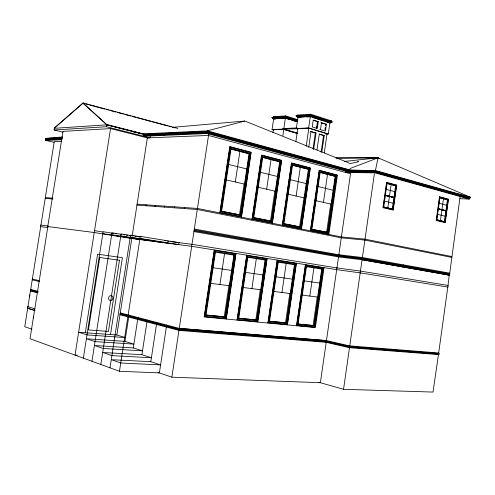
<?xml version="1.0" encoding="UTF-8"?>
<svg xmlns="http://www.w3.org/2000/svg" width="495" height="495" viewBox="0 0 495 495"><rect width="100%" height="100%" fill="white"/><g stroke="black" fill="none" stroke-linecap="round" stroke-linejoin="round"><path stroke-width="0.74" d="M460.065 196.948L449.732 273.16M447.697 274.96L449.615 275.208L449.707 274.539L362.185 258.996M459.973 198.699L469.248 199.07L469.322 198.538L375.031 172.235M375.111 171.586L469.743 198.062L469.668 198.594L375.204 172.235L350.912 171.932L350.998 171.35M470.213 197.573L470.139 198.111L375.371 171.592L350.825 171.307L350.906 170.726L375.457 170.992L470.213 197.573L468.678 197.517M440.414 220.702L441.917 209.929L442.369 209.954M443.477 198.743L441.948 209.719L442.4 209.738M444.832 221.692L436.856 219.761L439.937 197.684L447.876 199.832L444.832 221.692L444.38 221.661L445.877 210.944L438.582 209.082M438.403 208.717L446.354 210.752L445.902 210.728L447.424 199.813L439.486 197.666M383.712 206.904L387.059 183.41L396.056 185.842L392.752 209.088L383.26 206.879L392.752 209.088M387.808 207.98L389.435 196.521L389.887 196.54M391.124 184.616L389.466 196.292L389.918 196.311M392.3 209.063L393.921 197.666L384.9 195.364L394.373 197.684L393.921 197.666M385.388 195.148L394.404 197.456L393.952 197.437L395.598 185.823L386.601 183.397M438.446 354.587L433.02 392.071L343.549 389.305L374.362 173.85M469.248 199.07L375.043 172.86L375.13 172.26M375.204 172.235L375.457 170.992M324.275 152.862L327.059 133.768L308.855 128.193L297.743 128.688L295.843 141.601M326.836 134.015L328.296 133.959L330.004 122.253L326.372 121.096M329.095 122.921L330.635 122.84L330.784 121.857M329.113 122.556L331.421 122.438L331.638 120.959L310.631 114.209L296.858 115.063L296.641 116.554L298.083 117.006M332.38 122.03L330.177 122.092L332.38 122.03L310.668 115.019L296.01 115.917L310.668 115.019M309.821 296.078L313.929 267.844M323.452 202.35L327.517 174.382M313.941 325.636L313.106 325.456L317.233 297.012L317.648 297.087L321.713 269.082L322.134 269.138L313.941 325.636L298.058 324.083L306.436 266.644L306.015 266.582L322.134 269.138M326.62 232.285L330.703 204.107L331.13 204.126L335.152 176.381L335.579 176.393L327.461 232.365L311.782 229.321M324.039 267.64L315.358 327.572L204.144 316.918L214.224 249.944M328.847 234.451L337.454 175.069L319.176 170.237L310.346 230.788M346.011 170.744L345.757 172.47L375.043 172.86M350.596 173.182L350.763 172.031M298.72 117.593L297.272 117.142L297.346 116.647L310.415 115.861L330.71 122.345L329.169 122.426M297.773 128.935L296.326 128.496L298.058 116.74M267.869 323.025L277.138 260.085M282.274 225.231L291.456 162.904L310.396 167.916L301.455 229.03M273.933 288.474L274.15 287.007M292.526 165.089L283.901 223.66L300.409 226.958L308.837 169.37L292.099 165.089L308.837 169.37M281.94 292.496L286.209 263.433M296.103 196.032L300.329 167.248M297.272 117.142L310.34 116.368L310.631 114.209M296.326 128.496L308.663 127.951L310.415 115.997L312.593 116.696M306.195 146.31L308.855 128.193L297.743 128.7M308.694 147.362L311.021 131.491L316.051 133.013L313.632 149.552M286.364 322.938L285.535 322.759L289.816 293.486L290.237 293.56L294.451 264.745L294.872 264.8L286.364 322.938L269.528 321.292L278.233 262.152L277.819 262.096L294.872 264.8M283.814 223.74L299.568 226.883L308.416 169.37M313.032 148.816L315.34 133.044L316.051 133.013M287.428 324.893L296.456 263.198M316.868 126.237L316.534 128.514L317.71 121.671L313.409 120.31M317.091 124.721L317.419 122.438M318.248 121.646L317.252 128.483L312.221 126.93L313.23 120.056L318.248 121.646L317.53 121.683M316.973 149.942L319.3 133.996L324.244 135.5L321.824 152.114M320.494 129.486L321.49 122.667L326.428 124.226L325.438 131.008L319.776 129.517M321.107 152.12L323.532 135.525L324.244 135.5M324.937 129.535L325.264 127.277M325.487 125.767L325.704 124.264L326.428 124.226M296.493 325.766L305.409 264.639M237.006 320.067L246.665 255.172M252.011 219.248L261.57 155.003L281.692 160.324L272.392 223.276M247.834 257.313L238.763 318.291L256.651 320.036L265.512 260.129L247.42 257.258M273.809 118.466L272.38 118.033L272.46 117.457M274.422 119.035L272.993 118.602L273.061 118.119L285.454 117.377L297.681 121.164M273.147 117.55L273.277 116.678L285.677 115.91L297.891 119.716M273.494 130.012L272.058 129.591L273.747 118.212M272.974 132.802L273.426 129.783L283.821 129.313L297.538 133.396M251.893 288.628L256.336 258.675M266.638 189.22L271.037 159.563M283.412 128.737L283.326 129.337L282.744 129.176L282.837 128.564L297.062 127.92M297.65 121.028L285.429 117.247L285.491 116.529L271.767 117.464L285.479 116.622L297.687 120.415M272.058 129.591L283.771 129.071L285.677 115.91M283.821 129.325L282.905 135.519M256.651 320.036L255.835 319.857L260.296 289.693L260.704 289.761L265.097 260.073L265.512 260.129M270.443 221.067L274.861 191.2L275.282 191.219L279.632 161.815L280.052 161.815L271.279 221.135L253.638 217.713M257.79 322.059L267.189 258.477M219.799 212.875L229.779 146.594L251.194 152.256L241.498 217.169M212.052 272.145L212.275 270.66M214.063 258.786L214.286 257.301M219.929 284.52L224.563 253.619M235.311 181.981L239.896 151.39M225.064 316.949L224.254 316.769L228.907 285.652L229.315 285.726L233.888 255.104L234.302 255.16L225.064 316.949L206.007 315.086L215.474 252.165L215.065 252.11L234.302 255.16M239.487 214.886L244.091 184.09L244.505 184.103L249.035 153.79L249.449 153.784L240.31 214.954L221.562 211.309M226.283 319.04L236.078 253.465M178.646 244.61L178.949 242.637M166.667 325.067L159.378 372.902L119.456 371.275L30.034 338.735L47.867 226.574M184.412 208.562L184.567 207.535M207.424 131.435L207.071 133.526L350.93 172.538L351.203 170.726L207.424 131.435L143.853 134.355L106.778 124.833L54.394 128.285L54.122 129.999L62.995 132.14M191.639 246.3L191.942 244.289M116.851 335.004L78.625 332.232L86.996 334.898L125.526 337.621L116.851 335.004L131.781 238.51L94.242 232.52L47.737 226.555L63.001 131.385L110.521 128.589L147.349 137.895L208.519 135.457L350.516 173.757L320.376 382.709L171.864 377.184L178.955 330.394L326.199 342.323M208.723 134.126L192.017 244.307L170.354 241.541M120.273 312.908L179.462 328.42L179.357 329.095L326.372 341.185M124.95 341.364L86.396 338.766L95.028 341.581L133.885 344.124L124.95 341.364L128.991 315.191M145.87 205.753L146.019 204.794M133.304 347.929L94.415 345.516L103.313 348.486L142.511 350.837L133.304 347.929L137.975 317.549M155.065 206.421L155.213 205.444M141.917 354.698L102.694 352.483L111.882 355.62L151.408 357.761L141.917 354.698L147.238 319.974M164.544 207.114L164.693 206.124M150.808 361.69L111.251 359.686L120.737 362.996L160.597 364.914L150.808 361.69L156.797 322.48M174.32 207.826L174.475 206.817M91.959 361.27L111.963 232.811L121.801 234.401M100.825 364.493L121.102 233.956L133.297 235.929M110.503 334.54L122.414 257.685L97.614 254.183L85.338 332.714M143.884 135.63L143.791 136.236L208.822 133.464M109.989 367.828L130.532 235.131L141.069 236.839M132.184 235.929L147.349 137.901L149.923 137.802L150.208 135.989M119.456 371.275L140.277 236.35L179.215 242.68M110.521 128.589L75.042 355.113L77.344 355.237M83.37 358.145L103.115 231.71L113.627 233.405M34.712 310.439L27.336 308.212L27.825 306.677M40.584 226.623L40.59 225.046L48.139 226.005M30.412 290.435L30.331 290.955L37.125 292.755M30.498 289.922L30.579 289.402L38.115 291.376M27.695 308.267L24.75 326.737L31.965 329.212M27.776 307.748L40.701 226.642M40.949 225.095L54.252 141.601L61.887 141.298M54.122 129.999L106.481 126.72L106.778 124.833M144.039 134.343L106.957 124.889L83.036 102.929L54.203 128.236L82.987 103.238L84.478 103.641M47.248 139.739L45.54 139.373L45.62 138.86L61.838 138.117M48.126 140.444L45.664 139.899L45.75 139.392M54.054 142.331L45.794 140.431L45.874 139.924M351.277 170.261L375.42 170.515L378.056 157.818L470.25 197.165L467.193 197.053M349.984 168.547L378.056 157.818L379.195 158.858M143.482 133.842L207.337 130.847L244.852 121.04L348.523 162.725M348.864 163.888L358.553 161.704L357.743 161.704M344.285 161.463L378.056 157.818L335.907 158.016M47.044 138.779L45.54 138.433L62.469 136.954M172.514 127.351L244.598 121.052M272.448 117.55L285.504 116.758L297.761 120.588M296.709 116.059L310.483 115.217M272.38 118.033L285.429 117.247M296.641 116.554L310.408 115.725L331.421 122.438M279.613 117.859L282.546 117.686M303.874 116.393L307.506 116.17M272.993 118.602L285.386 117.866L297.606 121.646M297.984 117.235L310.34 116.504L329.93 122.748M275.041 118.874L276.532 118.781M281.735 118.478L284.712 118.305M299.401 117.42L300.886 117.334M306.82 116.987L310.532 116.764M330.097 121.04L331.638 120.959M320.772 122.704L321.49 122.667M45.54 138.433L62.345 137.641M45.54 139.373L62.419 138.612M143.228 134.987L207.325 132.103M282.744 129.176L298.262 128.675M45.664 139.899L61.918 139.219M143.228 135.618L207.17 132.852M152.008 135.444L153.543 135.383M163.536 134.943L165.076 134.875M45.794 140.431L61.937 139.745M311.021 131.491L310.303 131.515L315.34 133.044M336.817 158.023L378.056 157.818M375.42 170.515L348.418 170.206L375.42 170.515L470.25 197.165M395.598 185.823L396.056 185.842M447.424 199.813L447.876 199.832M445.877 210.944L446.329 210.969L438.372 208.933M45.323 197.623L52.928 198.161M137.096 204.157L197.449 208.457L341.401 236.932L365.025 239.153L451.799 256.558M45.2 198.421L52.804 198.971M136.948 205.103L197.295 209.496L341.272 237.835L364.889 240.081L451.688 257.4M349.291 347.682L438.613 354.606L438.91 354.111M349.482 346.512L439.152 353.579L439.077 354.123L349.396 347.113M349.55 345.875L438.836 352.972L438.985 353.566M326.292 341.773L179.258 329.769L179.153 330.45L119.988 314.746M326.453 340.572L179.264 328.364L191.707 246.318L131.522 238.466M179.462 328.42L326.459 340.603M299.568 226.883L300.409 226.958M27.336 308.212L35.052 310.489M205.97 314.975L224.254 316.769M238.689 318.18L255.835 319.857M269.466 321.187L285.535 322.759M297.984 323.978L313.106 325.456M338.834 254.752L362.625 257.53M338.729 255.488L362.513 258.291M338.623 256.2L362.408 259.021M338.518 256.924L362.303 259.77M403.233 264.831L403.134 265.555M403.035 266.254L402.93 266.966M449.633 273.846L449.54 274.508M210.375 283.295L229.315 285.726M242.513 287.403L260.704 289.761M273.5 291.406L290.237 293.56M301.863 295.057L317.648 297.087M40.349 226.586L47.885 227.57M336.73 267.9L360.478 271.081M336.476 269.645L360.224 272.869M448.031 285.423L449.225 275.152L362.08 259.745M447.808 287.038L438.669 352.96M212.726 267.69L231.604 270.406M245.174 272.355L262.907 274.904M275.659 276.742L292.347 279.143M303.942 280.807L319.683 283.072M120.792 235.929L159.18 242.08M111.66 234.76L149.768 240.855M102.818 233.621L140.642 239.667M134.819 236.177L136.342 236.424M137.87 236.672L139.392 236.913M360.001 272.838L447.969 287.069L448.192 285.448L360.255 271.05M123.317 234.649L124.827 234.89M126.343 235.137L127.852 235.379M129.368 235.626L130.878 235.874M115.131 233.646L116.634 233.888M94.539 230.639L102.904 231.988M191.441 246.275L336.693 269.67M139.961 238.392L178.912 244.654M130.222 237.142L168.894 243.348M191.744 244.264L336.94 267.931M164.408 240.626L165.912 240.873M167.415 241.115L168.925 241.362M193.947 231.573L338.729 256.948M194.195 229.909L338.939 255.513M362.105 259.733L449.615 275.208M194.071 230.732L338.834 256.224M362.291 258.26L449.8 273.871L449.893 273.19L362.402 257.505M194.325 229.061L339.044 254.776M240.31 214.954L221.63 211.223L230.998 148.939L249.449 153.784M271.279 221.135L253.737 217.633L262.715 157.268L280.052 161.815M327.461 232.365L311.887 229.253L320.178 172.347L335.579 176.393M326.248 340.554L349.773 345.925M326.168 341.173L349.705 346.562M225.943 179.815L244.505 184.103M257.846 187.184L275.282 191.219M287.83 194.12L304.239 197.913M315.216 200.524L331.13 204.126M326.087 341.754L349.618 347.168M325.995 342.305L349.513 347.731M32.354 279.007L39.056 280.615M32.224 279.817L39.668 281.612M437.073 219.891L444.38 221.661M228.269 164.371L246.77 168.937M260.073 172.217L277.454 176.505M289.965 179.592L306.331 183.633M317.697 186.436L333.141 190.247M384.095 201.001L393.129 203.247M437.178 214.211L445.141 216.191M385.58 195.296L393.952 197.437M438.613 208.865L445.902 210.728M107.007 124.561L145.184 134.306M136.595 132.604L133.607 131.843L136.589 132.66M138.093 132.988L141.087 133.749M138.086 133.044L141.081 133.805M106.481 126.72L149.923 137.802M385.766 189.263L394.775 191.633M438.719 203.179L446.663 205.27M230.59 148.952L249.035 153.79M262.294 157.268L279.632 161.815M319.751 172.347L335.152 176.381M38.028 291.901L30.381 289.891L30.3 290.404L37.948 292.427M120.18 313.521L179.555 329.15L179.456 329.825L120.081 314.133M85.975 104.043L88.215 104.643M89.706 105.045L104.643 109.055M106.134 109.451L108.374 110.051M109.871 110.453L115.842 112.056M117.334 112.458L123.311 114.06M124.802 114.463L130.779 116.065M132.27 116.467L136.007 117.47M137.499 117.866L143.476 119.468M144.967 119.87L150.938 121.473M152.435 121.875L167.372 125.885M168.863 126.287L171.103 126.887M172.594 127.283L174.834 127.889M83.036 102.929L177.866 128.403M207.034 132.815L351.048 171.932M246.85 143.798L249.084 144.404M207.164 132.109L351.134 171.357M207.337 130.847L354.21 171.066M29.818 294.933L29.712 295.583M29.613 296.227L29.508 296.876M318.885 382.289L343.549 389.305M283.771 129.071L297.47 133.143M284.043 129.56L297.037 133.415M27.584 306.653L34.966 308.861M319.294 134.238L323.532 135.525M308.663 127.951L328.296 133.959M273.061 118.119L274.496 118.559M275.109 119.128L273.673 118.695L285.411 117.996L297.637 121.776M273.277 116.678L274.706 117.117M286.203 117.73L289.798 118.843M291.957 119.512L297.712 121.294M285.46 118.256L289.061 119.369M291.939 120.26L295.54 121.374M285.491 116.529L297.699 120.322M297.346 116.647L298.794 117.098M33.604 316.286L33.326 318.031M321.478 122.927L325.704 124.264M310.34 116.368L330.635 122.84M313.434 117.692L323.606 120.935M325.784 121.628L328.692 122.556M310.489 115.168L331.489 121.949M314.047 117.154L324.2 120.403M157.985 372.419L171.864 377.184M207.591 130.785L208.104 131.064M82.987 103.238L106.957 124.889M439.529 196.688L436.206 220.485L445.234 222.663L448.513 199.126L439.529 196.688M439.721 197.159L436.516 220.145L445.048 222.206L448.21 199.454L439.721 197.159M396.433 185.446L392.999 209.645L383.328 207.306L386.812 182.841L396.433 185.446M396.767 185.099L393.216 210.134L382.982 207.671L386.589 182.339L396.767 185.099M322.635 268.618L314.276 326.267L297.538 324.64L306.089 265.976L322.635 268.618M336.068 175.917L327.789 233.034L311.374 229.76L319.844 171.647L336.068 175.917M323.384 267.832L314.777 327.214L296.752 325.481L305.576 264.974L323.384 267.832M336.804 175.199L328.278 234.036L310.6 230.528L319.343 170.589L336.804 175.199M277.324 260.426L268.148 322.734L287.249 324.571L296.189 263.464L277.324 260.426M291.629 163.27L282.546 224.971L301.282 228.684L310.136 168.158L291.629 163.27M277.868 261.465L268.977 321.868L286.716 323.594L295.397 264.268L277.868 261.465M292.168 164.365L283.357 224.185L300.762 227.651L309.356 168.888L292.168 164.365M246.856 255.531L237.297 319.77L257.604 321.719L266.91 258.755L246.856 255.531M261.762 155.381L252.295 218.976L272.207 222.923L281.42 160.572L261.762 155.381M247.444 256.602L238.175 318.879L257.035 320.711L266.075 259.578L247.444 256.602M262.338 156.513L253.162 218.171L271.65 221.853L280.597 161.321L262.338 156.513M214.428 250.315L204.454 316.614L226.079 318.693L235.781 253.749L214.428 250.315M229.983 146.984L220.108 212.596L241.3 216.798L250.903 152.51L229.983 146.984M215.053 251.423L205.382 315.699L225.472 317.648L234.896 254.591L215.053 251.423M230.59 148.16L221.018 211.773L240.706 215.696L250.037 153.277L230.59 148.16M119.481 260.234L108.436 331.433L88.419 329.93L99.73 257.499L119.481 260.234M327.059 133.768L325.537 133.823L327.059 133.768M111.963 299.951A2.512 2.135 -73.5 0 0 111.653 295.713A2.512 2.135 -73.5 0 0 108.566 298.466A2.512 2.135 -73.5 0 0 111.963 299.951"/></g></svg>
